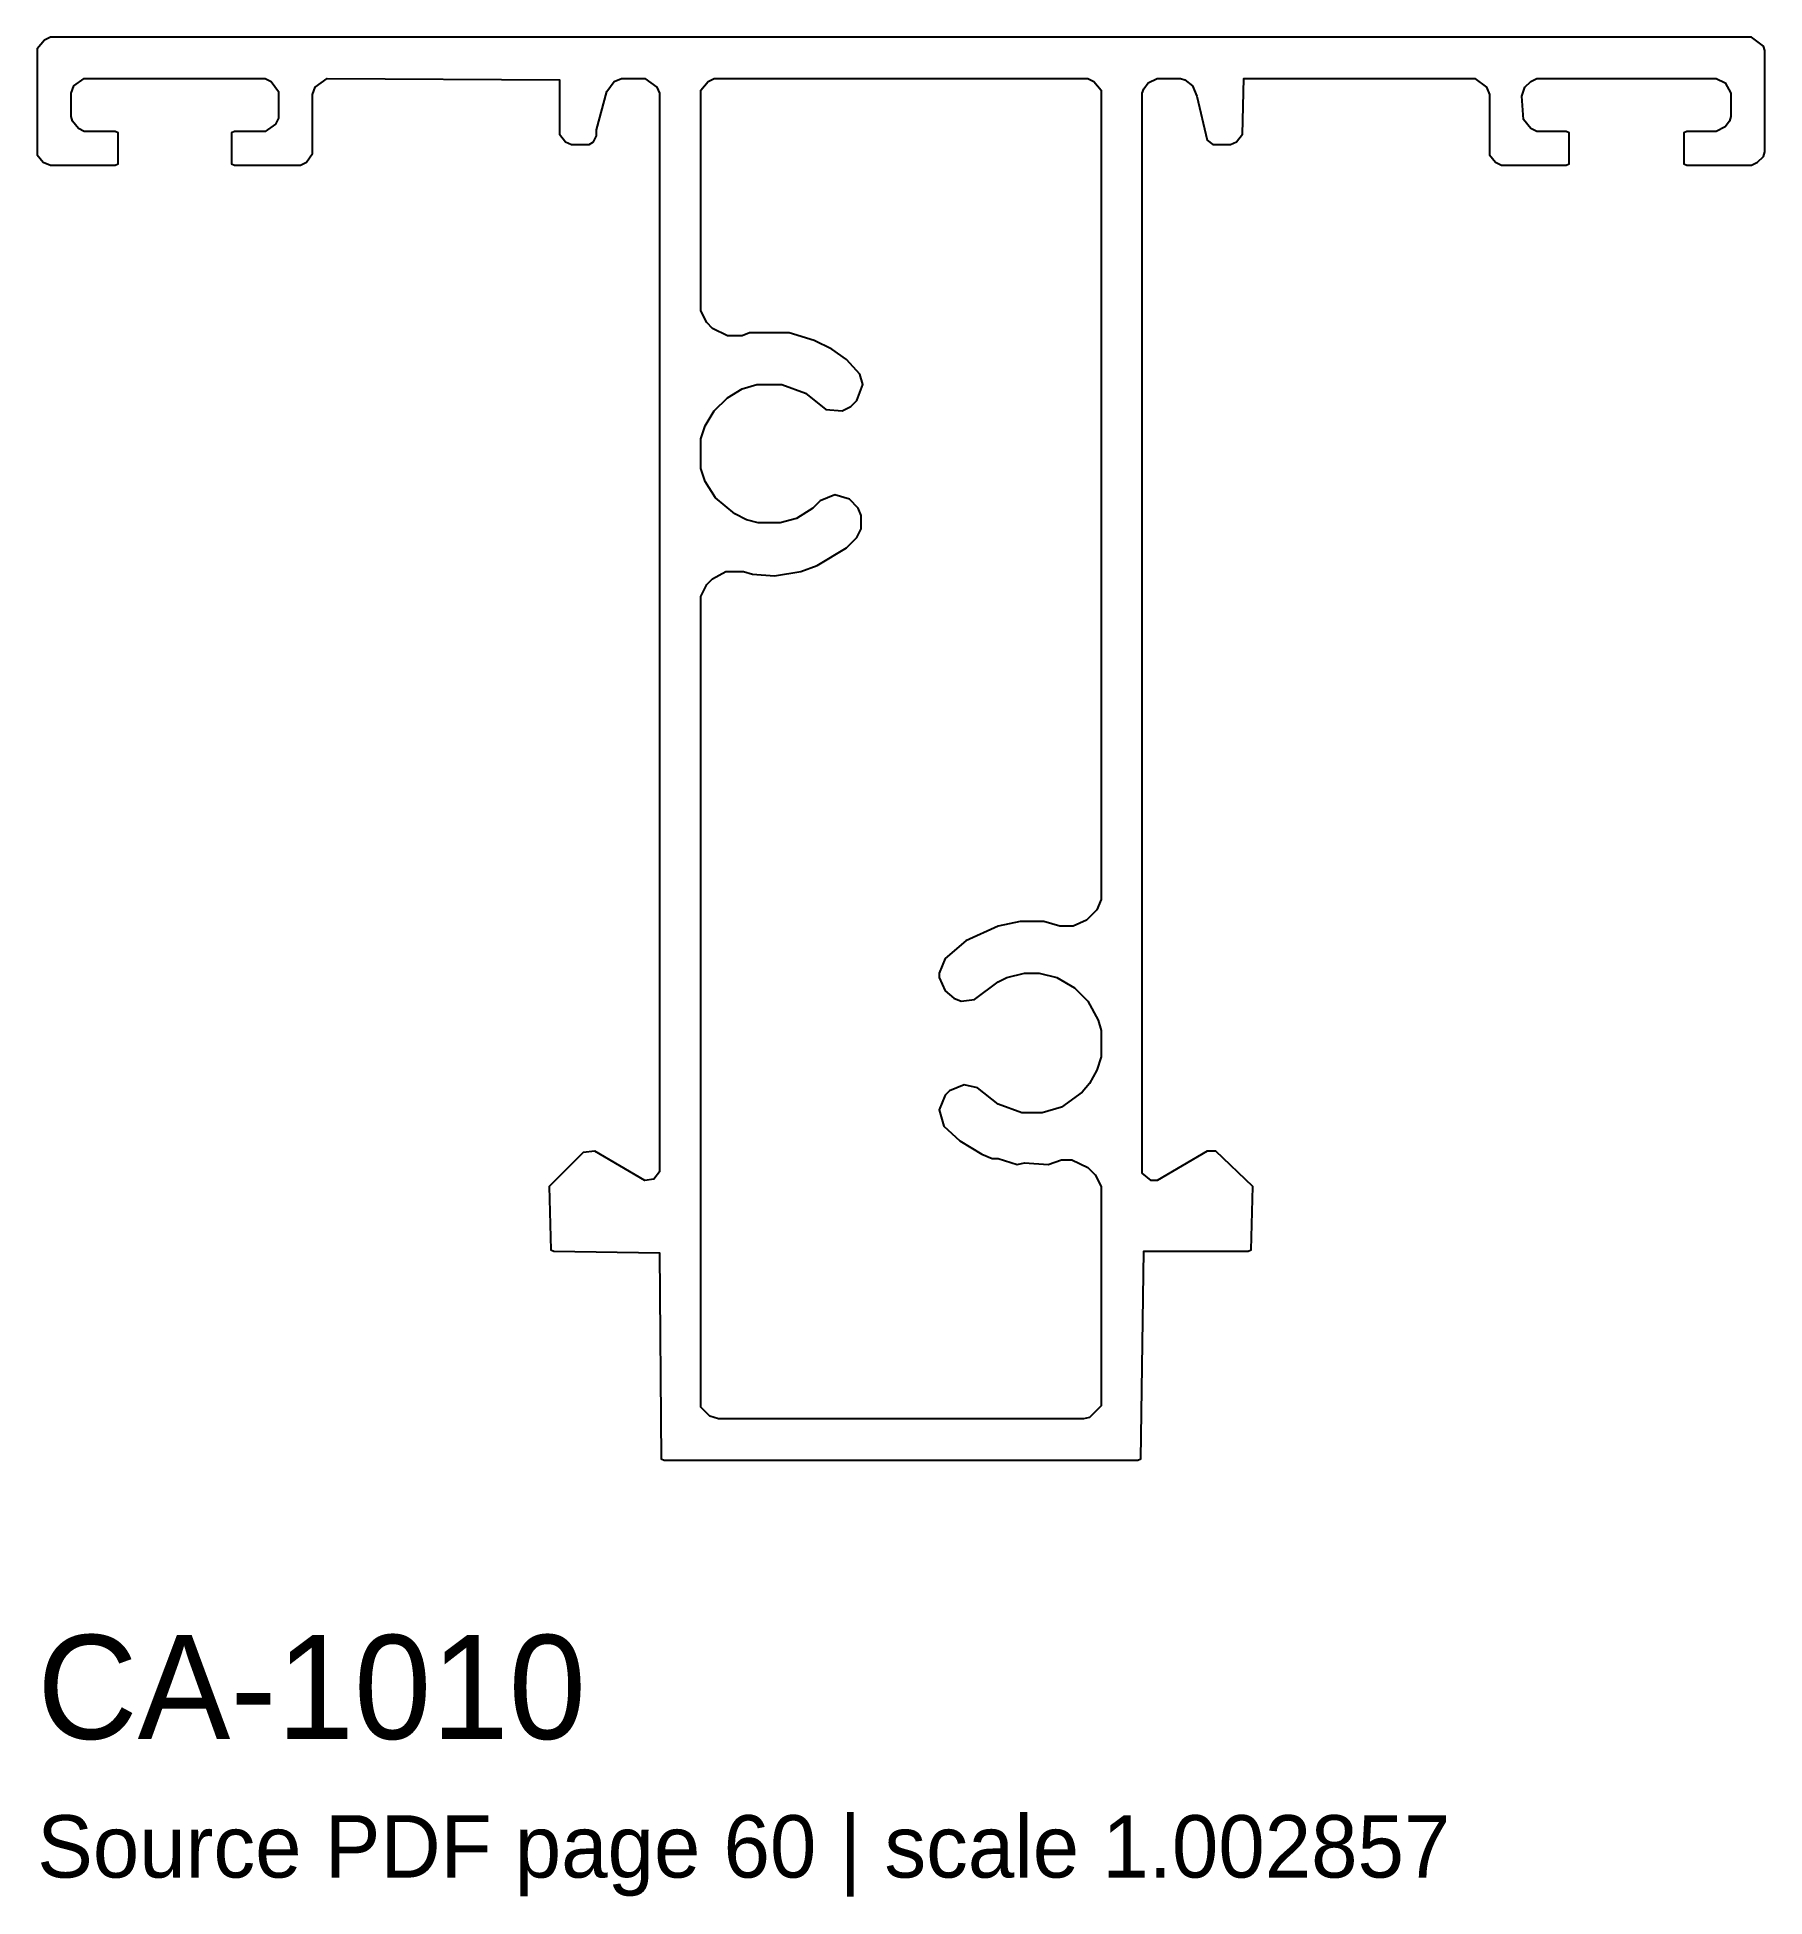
# Model space of a CAD drawing. Header units: millimetres. Extents: x 0 to 49.8, y -12.6 to 41.1.
import ezdxf

# ---------------------------------------------------------------- set-up
doc = ezdxf.new("R2010")
doc.units = ezdxf.units.MM
doc.layers.add('INFO', color=7, linetype='Continuous')
doc.layers.add('PROFILE', color=7, linetype='Continuous')

msp = doc.modelspace()

# ---------------------------------------------------------------- linework, layer by layer
at = {"layer": 'PROFILE'}
for points in [[(0.212, 41.011), (0, 40.756), (0, 37.699), (0.17, 37.487), (0.382, 37.402), (2.25, 37.402), (2.335, 37.445), (2.335, 38.336), (2.25, 38.379), (1.359, 38.379), (1.189, 38.464), (1.019, 38.676), (0.976, 38.803), (0.976, 39.482), (1.061, 39.695), (1.359, 39.907), (6.58, 39.907), (6.75, 39.822), (6.963, 39.525), (6.963, 38.761), (6.878, 38.591), (6.58, 38.379), (5.689, 38.379), (5.604, 38.336), (5.604, 37.445), (5.689, 37.402), (7.599, 37.402), (7.769, 37.487), (7.939, 37.742), (7.939, 39.44), (8.024, 39.652), (8.363, 39.907), (15.071, 39.865), (15.071, 38.294), (15.241, 38.081), (15.411, 37.997), (15.92, 37.997), (16.048, 38.081), (16.133, 38.251), (16.133, 38.421), (16.43, 39.525), (16.642, 39.822), (16.854, 39.907), (17.534, 39.907), (17.873, 39.652), (17.958, 39.482), (17.958, 8.363), (17.788, 8.151), (17.534, 8.109), (16.09, 8.958), (15.751, 8.915), (14.774, 7.939), (14.817, 6.113), (14.901, 6.071), (17.958, 6.029), (18.001, 0.085), (18.086, 0.042), (31.756, 0.042), (31.841, 0.085), (31.926, 6.071), (34.94, 6.071), (35.025, 6.113), (35.067, 7.939), (34.006, 8.958), (33.751, 8.958), (32.308, 8.109), (32.138, 8.109), (31.883, 8.321), (31.883, 39.482), (31.926, 39.61), (32.053, 39.78), (32.308, 39.907), (32.987, 39.907), (33.114, 39.865), (33.327, 39.695), (33.454, 39.398), (33.751, 38.124), (33.921, 37.997), (34.43, 37.997), (34.6, 38.081), (34.77, 38.294), (34.813, 39.907), (41.478, 39.907), (41.817, 39.652), (41.902, 39.44), (41.902, 37.699), (42.072, 37.487), (42.242, 37.402), (44.11, 37.402), (44.195, 37.445), (44.195, 38.336), (44.11, 38.379), (43.261, 38.379), (43.091, 38.464), (42.879, 38.718), (42.836, 39.398), (42.921, 39.652), (43.091, 39.822), (43.261, 39.907), (48.44, 39.907), (48.695, 39.78), (48.865, 39.482), (48.865, 38.803), (48.822, 38.676), (48.695, 38.506), (48.44, 38.379), (47.591, 38.379), (47.506, 38.336), (47.506, 37.445), (47.591, 37.402), (49.459, 37.402), (49.629, 37.487), (49.799, 37.657), (49.841, 37.784), (49.841, 40.714), (49.799, 40.841), (49.459, 41.096), (0.382, 41.096)], [(19.529, 39.907), (30.312, 39.907), (30.482, 39.822), (30.694, 39.567), (30.694, 16.218), (30.567, 15.92), (30.27, 15.623), (29.888, 15.453), (29.506, 15.453), (29.039, 15.581), (28.359, 15.581), (27.723, 15.453), (26.789, 15.029), (26.194, 14.519), (26.024, 14.095), (26.024, 13.967), (26.194, 13.585), (26.449, 13.373), (26.661, 13.288), (27.043, 13.331), (27.723, 13.84), (27.977, 13.967), (28.487, 14.095), (28.911, 14.095), (29.421, 13.967), (29.93, 13.67), (30.312, 13.288), (30.61, 12.736), (30.694, 12.439), (30.694, 11.675), (30.567, 11.293), (30.355, 10.911), (30.143, 10.656), (29.548, 10.231), (28.996, 10.062), (28.402, 10.062), (27.723, 10.316), (27.128, 10.783), (26.746, 10.868), (26.322, 10.698), (26.194, 10.571), (26.024, 10.147), (26.152, 9.68), (26.619, 9.255), (27.256, 8.873), (27.553, 8.746), (27.723, 8.746), (28.275, 8.576), (28.487, 8.618), (29.166, 8.576), (29.548, 8.703), (29.845, 8.703), (30.312, 8.491), (30.525, 8.279), (30.694, 7.939), (30.694, 1.613), (30.355, 1.274), (30.185, 1.231), (19.656, 1.231), (19.402, 1.316), (19.147, 1.571), (19.147, 24.963), (19.317, 25.303), (19.487, 25.473), (19.869, 25.685), (20.378, 25.685), (20.633, 25.6), (21.27, 25.557), (22.034, 25.685), (22.501, 25.855), (23.35, 26.364), (23.647, 26.661), (23.774, 26.916), (23.774, 27.298), (23.689, 27.51), (23.435, 27.765), (23.01, 27.892), (22.586, 27.723), (22.373, 27.51), (21.906, 27.213), (21.439, 27.086), (20.803, 27.086), (20.463, 27.171), (20.123, 27.341), (19.571, 27.808), (19.274, 28.275), (19.147, 28.657), (19.147, 29.506), (19.274, 29.888), (19.529, 30.312), (19.911, 30.694), (20.336, 30.949), (20.76, 31.077), (21.482, 31.077), (22.161, 30.822), (22.755, 30.355), (23.222, 30.312), (23.477, 30.44), (23.647, 30.61), (23.817, 31.077), (23.732, 31.374), (23.35, 31.798), (22.925, 32.095), (22.416, 32.35), (21.694, 32.562), (20.548, 32.562), (20.336, 32.478), (19.911, 32.478), (19.487, 32.69), (19.317, 32.86), (19.147, 33.199), (19.147, 39.567), (19.359, 39.822)]]:
    msp.add_lwpolyline(points, close=True, dxfattribs=at)

# ---------------------------------------------------------------- texts
at = {"layer": 'INFO'}
for s, height, p in [('CA-1010', 3, (0, -8)), ('Source PDF page 60 | scale 1.002857', 1.8, (0, -12))]:
    msp.add_text(s, height=height, dxfattribs=at).set_placement(p)

doc.saveas('drawing.dxf')
